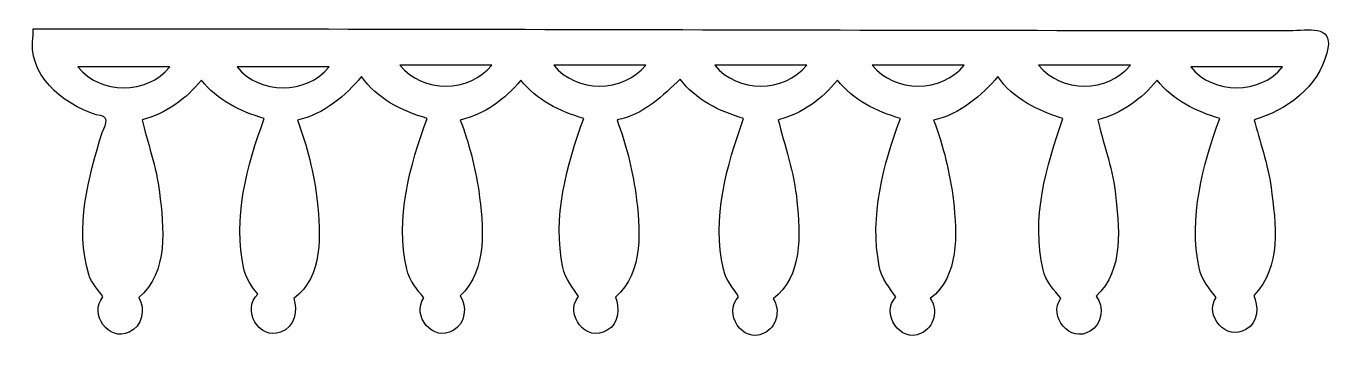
# Model space of a CAD drawing. Header units: centimetres. Extents: x -4.7 to 6.6, y 0.9 to 3.6.
import ezdxf

# ---------------------------------------------------------------- set-up
doc = ezdxf.new("R2010")
doc.units = ezdxf.units.CM
doc.header["$MEASUREMENT"] = 0
doc.layers.add('Layer 1', color=7, linetype='Continuous')

msp = doc.modelspace()

# ---------------------------------------------------------------- linework, layer by layer
at = {"layer": 'Layer 1', "color": 12}
for points, knots in [([(-4.63962, 3.53649), (-4.69995, 3.19397), (-4.3869, 2.94485), (-4.09722, 2.84857), (-4.09722, 2.84857), (-3.98188, 2.84345), (-4.00296, 2.77883), (-4.04596, 2.69726), (-4.04596, 2.69726), (-4.16361, 2.30709), (-4.28376, 1.87719), (-4.15923, 1.47439), (-4.15923, 1.47439), (-4.14346, 1.39807), (-4.06685, 1.33274), (-4.03851, 1.28009), (-4.03851, 1.28009), (-4.16239, 1.13761), (-3.98958, 0.88856), (-3.81361, 0.97747), (-3.81361, 0.97747), (-3.69839, 1.0236), (-3.6707, 1.18021), (-3.73093, 1.2743), (-3.73093, 1.2743), (-3.47194, 1.49314), (-3.51401, 1.87956), (-3.55234, 2.18132), (-3.55234, 2.18132), (-3.57348, 2.39179), (-3.66142, 2.62237), (-3.70117, 2.8064), (-3.70117, 2.8064), (-3.49894, 2.85749), (-3.32149, 2.9872), (-3.19102, 3.14705), (-3.19102, 3.14705), (-3.05753, 2.97607), (-2.85445, 2.87676), (-2.65028, 2.81797), (-2.65028, 2.81797), (-2.79792, 2.40911), (-2.92455, 1.95578), (-2.82474, 1.52068), (-2.82474, 1.52068), (-2.80491, 1.4403), (-2.75303, 1.36162), (-2.70568, 1.30405), (-2.70568, 1.30405), (-2.84674, 1.17288), (-2.69485, 0.90444), (-2.50972, 0.97828), (-2.50972, 0.97828), (-2.38455, 1.01295), (-2.36206, 1.17253), (-2.39562, 1.26601), (-2.39562, 1.26601), (-2.13983, 1.45514), (-2.16344, 1.8226), (-2.19305, 2.10689), (-2.19305, 2.10689), (-2.2229, 2.34483), (-2.27861, 2.58093), (-2.3642, 2.8039), (-2.3642, 2.8039), (-2.14112, 2.84808), (-1.944, 3.02023), (-1.81106, 3.17762), (-1.81106, 3.17762), (-1.68029, 2.98822), (-1.46287, 2.87928), (-1.24799, 2.81795), (-1.24799, 2.81795), (-1.39586, 2.41047), (-1.52287, 1.9556), (-1.42245, 1.52066), (-1.42245, 1.52066), (-1.40303, 1.42488), (-1.32843, 1.33582), (-1.27445, 1.27344), (-1.27445, 1.27344), (-1.38522, 1.11988), (-1.19282, 0.88684), (-1.02392, 0.99149), (-1.02392, 0.99149), (-0.91616, 1.04729), (-0.90072, 1.20109), (-0.96191, 1.28915), (-0.96191, 1.28915), (-0.71971, 1.51862), (-0.76445, 1.89308), (-0.80233, 2.19369), (-0.80233, 2.19369), (-0.83627, 2.4015), (-0.8849, 2.60789), (-0.96273, 2.80389), (-0.96273, 2.80389), (-0.75462, 2.85078), (-0.57278, 2.98432), (-0.43935, 3.14702), (-0.43935, 3.14702), (-0.30586, 2.97604), (-0.10278, 2.87673), (0.10139, 2.81794), (0.10139, 2.81794), (-0.04578, 2.41406), (-0.1693, 1.96508), (-0.0772, 1.53388), (-0.0772, 1.53388), (-0.06364, 1.43816), (0.02007, 1.34833), (0.05592, 1.28335), (0.05592, 1.28335), (-0.07112, 1.13062), (0.12863, 0.88131), (0.30231, 0.99314), (0.30231, 0.99314), (0.40976, 1.04861), (0.40907, 1.19434), (0.37507, 1.27839), (0.37507, 1.27839), (0.62633, 1.49589), (0.58649, 1.87395), (0.55022, 2.17164), (0.55022, 2.17164), (0.51846, 2.38762), (0.46408, 2.6004), (0.3883, 2.80471), (0.3883, 2.80471), (0.60637, 2.84114), (0.79717, 3.02395), (0.9307, 3.15528), (0.9307, 3.15528), (1.06469, 2.98075), (1.27064, 2.87666), (1.47888, 2.81794), (1.47888, 2.81794), (1.33101, 2.41046), (1.204, 1.95559), (1.30442, 1.52065), (1.30442, 1.52065), (1.31856, 1.43), (1.40261, 1.34196), (1.43506, 1.28252), (1.43506, 1.28252), (1.29907, 1.1428), (1.46846, 0.87667), (1.65169, 0.96833), (1.65169, 0.96833), (1.76251, 1.01501), (1.80054, 1.168), (1.73189, 1.26433), (1.73189, 1.26433), (1.98994, 1.45387), (1.96548, 1.82082), (1.93694, 2.10521), (1.93694, 2.10521), (1.9177, 2.34232), (1.82643, 2.6001), (1.77736, 2.80636), (1.77736, 2.80636), (1.97959, 2.85745), (2.15704, 2.98716), (2.28751, 3.14701), (2.28751, 3.14701), (2.421, 2.97603), (2.62408, 2.87672), (2.82825, 2.81793), (2.82825, 2.81793), (2.68194, 2.41815), (2.5608, 1.97418), (2.64718, 1.54545), (2.64718, 1.54545), (2.66186, 1.44425), (2.74284, 1.34671), (2.78939, 1.28087), (2.78939, 1.28087), (2.6565, 1.14156), (2.82477, 0.87687), (3.00767, 0.96833), (3.00767, 0.96833), (3.1202, 1.01566), (3.15686, 1.17166), (3.08539, 1.26764), (3.08539, 1.26764), (3.3387, 1.45725), (3.31526, 1.82457), (3.28548, 2.10769), (3.28548, 2.10769), (3.25572, 2.34584), (3.19999, 2.58064), (3.11433, 2.80387), (3.11433, 2.80387), (3.33741, 2.84805), (3.53453, 3.0202), (3.66747, 3.17759), (3.66747, 3.17759), (3.79697, 2.9876), (4.01856, 2.8801), (4.22888, 2.8171), (4.22888, 2.8171), (4.08392, 2.40627), (3.95296, 1.95099), (4.05855, 1.51403), (4.05855, 1.51403), (4.07597, 1.41682), (4.15628, 1.33164), (4.21069, 1.26929), (4.21069, 1.26929), (4.09729, 1.11465), (4.29231, 0.87681), (4.46287, 0.98652), (4.46287, 0.98652), (4.56507, 1.04541), (4.5904, 1.1972), (4.51331, 1.28583), (4.51331, 1.28583), (4.75954, 1.51171), (4.71333, 1.8915), (4.67702, 2.1912), (4.67702, 2.1912), (4.65391, 2.39817), (4.56862, 2.625), (4.52902, 2.80636), (4.52902, 2.80636), (4.73125, 2.85745), (4.9087, 2.98716), (5.03917, 3.14701), (5.03917, 3.14701), (5.17243, 2.97608), (5.37541, 2.87725), (5.57909, 2.81793), (5.57909, 2.81793), (5.43359, 2.41246), (5.30747, 1.96232), (5.40215, 1.52974), (5.40215, 1.52974), (5.41868, 1.43062), (5.49769, 1.34286), (5.54767, 1.27591), (5.54767, 1.27591), (5.44078, 1.12127), (5.63835, 0.89394), (5.80399, 1.0014), (5.80399, 1.0014), (5.91269, 1.05804), (5.91273, 1.20617), (5.87179, 1.29327), (5.87179, 1.29327), (6.11364, 1.53274), (6.06261, 1.91647), (6.02052, 2.2231), (6.02052, 2.2231), (5.99634, 2.41882), (5.9176, 2.63458), (5.87593, 2.80635), (5.87593, 2.80635), (6.15132, 2.8844), (6.43043, 3.09129), (6.50018, 3.38099), (6.50018, 3.38099), (6.56987, 3.61216), (6.37967, 3.58351), (6.20914, 3.57461), (6.20914, 3.57461), (2.59289, 3.57489), (-1.02335, 3.59072), (-4.6396, 3.58935), (-4.6396, 3.58935), (-4.6396, 3.58935), (-4.6396, 3.56289), (-4.6396, 3.56289), (-4.6396, 3.56289), (-4.6396, 3.56289), (-4.6396, 3.53643), (-4.6396, 3.53643), (-4.6396, 3.53643), (-4.6396, 3.53643), (-4.63962, 3.53649), (-4.63962, 3.53649)], [0, 0, 0, 0, 0.01408451, 0.01408451, 0.01408451, 0.01408451, 0.02816901, 0.02816901, 0.02816901, 0.02816901, 0.04225352, 0.04225352, 0.04225352, 0.04225352, 0.05633803, 0.05633803, 0.05633803, 0.05633803, 0.07042254, 0.07042254, 0.07042254, 0.07042254, 0.08450704, 0.08450704, 0.08450704, 0.08450704, 0.09859155, 0.09859155, 0.09859155, 0.09859155, 0.11267606, 0.11267606, 0.11267606, 0.11267606, 0.12676056, 0.12676056, 0.12676056, 0.12676056, 0.14084507, 0.14084507, 0.14084507, 0.14084507, 0.15492958, 0.15492958, 0.15492958, 0.15492958, 0.16901408, 0.16901408, 0.16901408, 0.16901408, 0.18309859, 0.18309859, 0.18309859, 0.18309859, 0.1971831, 0.1971831, 0.1971831, 0.1971831, 0.21126761, 0.21126761, 0.21126761, 0.21126761, 0.22535211, 0.22535211, 0.22535211, 0.22535211, 0.23943662, 0.23943662, 0.23943662, 0.23943662, 0.25352113, 0.25352113, 0.25352113, 0.25352113, 0.26760563, 0.26760563, 0.26760563, 0.26760563, 0.28169014, 0.28169014, 0.28169014, 0.28169014, 0.29577465, 0.29577465, 0.29577465, 0.29577465, 0.30985915, 0.30985915, 0.30985915, 0.30985915, 0.32394366, 0.32394366, 0.32394366, 0.32394366, 0.33802817, 0.33802817, 0.33802817, 0.33802817, 0.35211268, 0.35211268, 0.35211268, 0.35211268, 0.36619718, 0.36619718, 0.36619718, 0.36619718, 0.38028169, 0.38028169, 0.38028169, 0.38028169, 0.3943662, 0.3943662, 0.3943662, 0.3943662, 0.4084507, 0.4084507, 0.4084507, 0.4084507, 0.42253521, 0.42253521, 0.42253521, 0.42253521, 0.43661972, 0.43661972, 0.43661972, 0.43661972, 0.45070423, 0.45070423, 0.45070423, 0.45070423, 0.46478873, 0.46478873, 0.46478873, 0.46478873, 0.47887324, 0.47887324, 0.47887324, 0.47887324, 0.49295775, 0.49295775, 0.49295775, 0.49295775, 0.50704225, 0.50704225, 0.50704225, 0.50704225, 0.52112676, 0.52112676, 0.52112676, 0.52112676, 0.53521127, 0.53521127, 0.53521127, 0.53521127, 0.54929577, 0.54929577, 0.54929577, 0.54929577, 0.56338028, 0.56338028, 0.56338028, 0.56338028, 0.57746479, 0.57746479, 0.57746479, 0.57746479, 0.5915493, 0.5915493, 0.5915493, 0.5915493, 0.6056338, 0.6056338, 0.6056338, 0.6056338, 0.61971831, 0.61971831, 0.61971831, 0.61971831, 0.63380282, 0.63380282, 0.63380282, 0.63380282, 0.64788732, 0.64788732, 0.64788732, 0.64788732, 0.66197183, 0.66197183, 0.66197183, 0.66197183, 0.67605634, 0.67605634, 0.67605634, 0.67605634, 0.69014085, 0.69014085, 0.69014085, 0.69014085, 0.70422535, 0.70422535, 0.70422535, 0.70422535, 0.71830986, 0.71830986, 0.71830986, 0.71830986, 0.73239437, 0.73239437, 0.73239437, 0.73239437, 0.74647887, 0.74647887, 0.74647887, 0.74647887, 0.76056338, 0.76056338, 0.76056338, 0.76056338, 0.77464789, 0.77464789, 0.77464789, 0.77464789, 0.78873239, 0.78873239, 0.78873239, 0.78873239, 0.8028169, 0.8028169, 0.8028169, 0.8028169, 0.81690141, 0.81690141, 0.81690141, 0.81690141, 0.83098592, 0.83098592, 0.83098592, 0.83098592, 0.84507042, 0.84507042, 0.84507042, 0.84507042, 0.85915493, 0.85915493, 0.85915493, 0.85915493, 0.87323944, 0.87323944, 0.87323944, 0.87323944, 0.88732394, 0.88732394, 0.88732394, 0.88732394, 0.90140845, 0.90140845, 0.90140845, 0.90140845, 0.91549296, 0.91549296, 0.91549296, 0.91549296, 0.92957746, 0.92957746, 0.92957746, 0.92957746, 0.94366197, 0.94366197, 0.94366197, 0.94366197, 0.95774648, 0.95774648, 0.95774648, 0.95774648, 0.97183099, 0.97183099, 0.97183099, 0.97183099, 1, 1, 1, 1]), ([(-0.68989, 3.27686), (-0.88466, 3.03512), (-1.28724, 3.03462), (-1.48199, 3.27686), (-1.48199, 3.27686), (-1.21796, 3.27686), (-0.95393, 3.27686), (-0.68989, 3.27686)], [0, 0, 0, 0, 0.33333333, 0.33333333, 0.33333333, 0.33333333, 1, 1, 1, 1]), ([(0.63551, 3.27686), (0.44074, 3.03512), (0.03816, 3.03462), (-0.15659, 3.27686), (-0.15659, 3.27686), (0.10744, 3.27686), (0.37147, 3.27686), (0.63551, 3.27686)], [0, 0, 0, 0, 0.33333333, 0.33333333, 0.33333333, 0.33333333, 1, 1, 1, 1]), ([(2.02209, 3.27686), (1.82732, 3.03512), (1.42474, 3.03462), (1.22999, 3.27686), (1.22999, 3.27686), (1.49402, 3.27686), (1.75805, 3.27686), (2.02209, 3.27686)], [0, 0, 0, 0, 0.33333333, 0.33333333, 0.33333333, 0.33333333, 1, 1, 1, 1]), ([(3.37808, 3.27686), (3.18331, 3.03512), (2.78073, 3.03462), (2.58598, 3.27686), (2.58598, 3.27686), (2.85001, 3.27686), (3.11404, 3.27686), (3.37808, 3.27686)], [0, 0, 0, 0, 0.33333333, 0.33333333, 0.33333333, 0.33333333, 1, 1, 1, 1]), ([(4.81014, 3.27686), (4.61537, 3.03512), (4.21279, 3.03462), (4.01804, 3.27686), (4.01804, 3.27686), (4.28207, 3.27686), (4.5461, 3.27686), (4.81014, 3.27686)], [0, 0, 0, 0, 0.33333333, 0.33333333, 0.33333333, 0.33333333, 1, 1, 1, 1]), ([(-3.46305, 3.26198), (-3.65782, 3.02024), (-4.0604, 3.01974), (-4.25515, 3.26198), (-4.25515, 3.26198), (-3.99112, 3.26198), (-3.72709, 3.26198), (-3.46305, 3.26198)], [0, 0, 0, 0, 0.33333333, 0.33333333, 0.33333333, 0.33333333, 1, 1, 1, 1]), ([(-2.09135, 3.26198), (-2.28612, 3.02024), (-2.6887, 3.01974), (-2.88345, 3.26198), (-2.88345, 3.26198), (-2.61942, 3.26198), (-2.35539, 3.26198), (-2.09135, 3.26198)], [0, 0, 0, 0, 0.33333333, 0.33333333, 0.33333333, 0.33333333, 1, 1, 1, 1]), ([(6.12065, 3.26198), (5.92588, 3.02024), (5.5233, 3.01974), (5.32855, 3.26198), (5.32855, 3.26198), (5.59258, 3.26198), (5.85661, 3.26198), (6.12065, 3.26198)], [0, 0, 0, 0, 0.33333333, 0.33333333, 0.33333333, 0.33333333, 1, 1, 1, 1])]:
    msp.add_open_spline(points, degree=3, knots=knots, dxfattribs=at)

doc.saveas('drawing.dxf')
